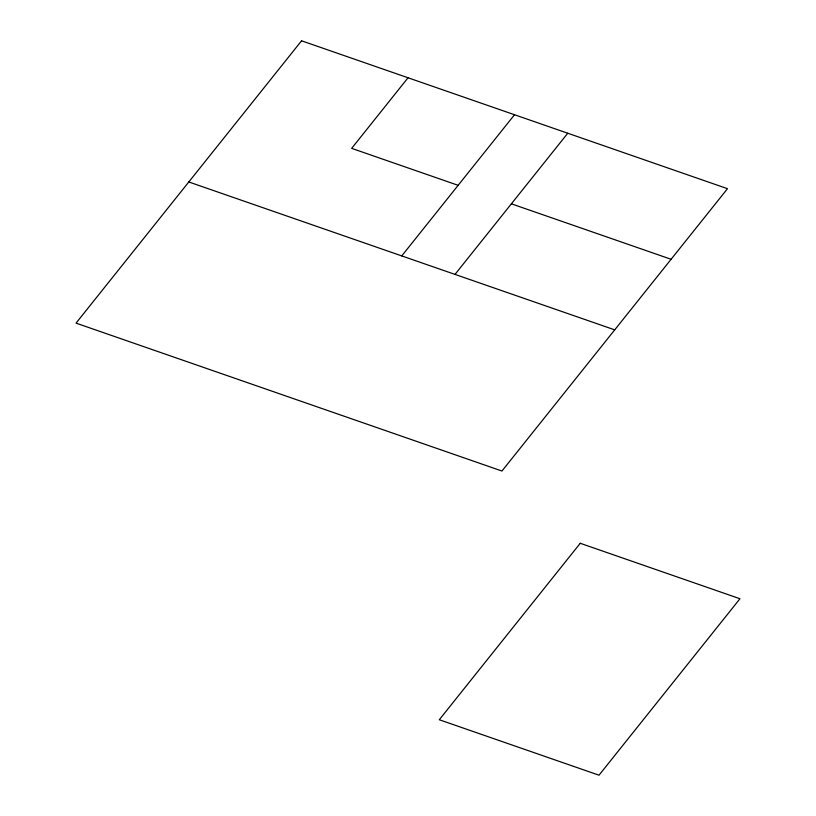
<?xml version="1.0" encoding="UTF-8"?>
<svg xmlns="http://www.w3.org/2000/svg" width="816" height="816" viewBox="0 0 816 816"><rect width="100%" height="100%" fill="white"/><g stroke="black" fill="none" stroke-linecap="round" stroke-linejoin="round"><path stroke-width="1.22" d="M408.041 77.775L351.665 148.359L458.143 185.324M401.758 255.908L514.519 114.75M455.002 274.4L567.763 133.232M511.377 203.816L671.099 259.274M188.802 181.968L614.713 329.858M301.563 40.8L76.041 323.126L501.952 471.026L727.484 188.69L301.563 40.8M580.237 543.283L439.294 719.743L599.005 775.2L739.959 598.74L580.237 543.283"/></g></svg>
